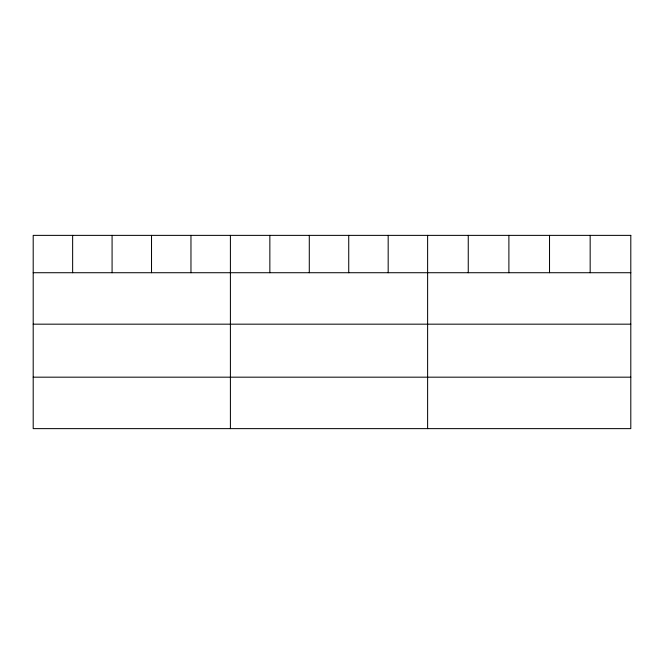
<?xml version="1.0" encoding="UTF-8"?>
<svg xmlns="http://www.w3.org/2000/svg" width="664" height="664" viewBox="0 0 664 664"><rect width="100%" height="100%" fill="white"/><g stroke="black" fill="none" stroke-linecap="round" stroke-linejoin="round"><path stroke-width="1" d="M33.2 272.721L630.8 272.721M33.2 324.173L630.8 324.173M33.2 377.177L630.8 377.177M590.163 235.371L590.163 272.721M549.526 235.371L549.526 272.721M508.89 235.371L508.89 272.721M468.253 235.371L468.253 272.721M427.616 235.371L427.616 428.629M388.174 235.371L388.174 272.721M348.733 235.371L348.733 272.721M309.291 235.371L309.291 272.721M269.85 235.371L269.85 272.721M230.408 235.371L230.408 428.629M190.966 235.371L190.966 272.721M151.525 235.371L151.525 272.721M112.083 235.371L112.083 272.721M72.642 235.371L72.642 272.721M630.8 235.371L33.2 235.371L33.2 428.629L630.8 428.629L630.8 235.371"/></g></svg>
